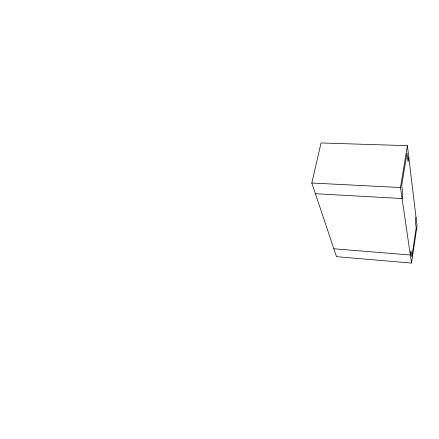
<?xml version="1.0" encoding="UTF-8"?>
<svg xmlns="http://www.w3.org/2000/svg" width="439" height="439" viewBox="0 0 439 439"><rect width="100%" height="100%" fill="white"/><g stroke="black" fill="none" stroke-linecap="round" stroke-linejoin="round"><path stroke-width="0.66" d="M411.513 263.071L417.05 225.975L407.392 145.66L321.035 142.966L311.822 183.025L336.499 256.667L411.513 263.071L400.472 187.524L407.392 145.66M416.013 217.365L415.398 221.454L416.188 227.901L411.853 256.853L410.981 250.729L410.333 255.01L333.849 248.765M408.797 157.332L408.072 161.788L407.008 153.14L401.663 185.571L402.848 193.846L402.08 198.549L315.4 193.709M311.822 183.025L400.472 187.524"/></g></svg>
